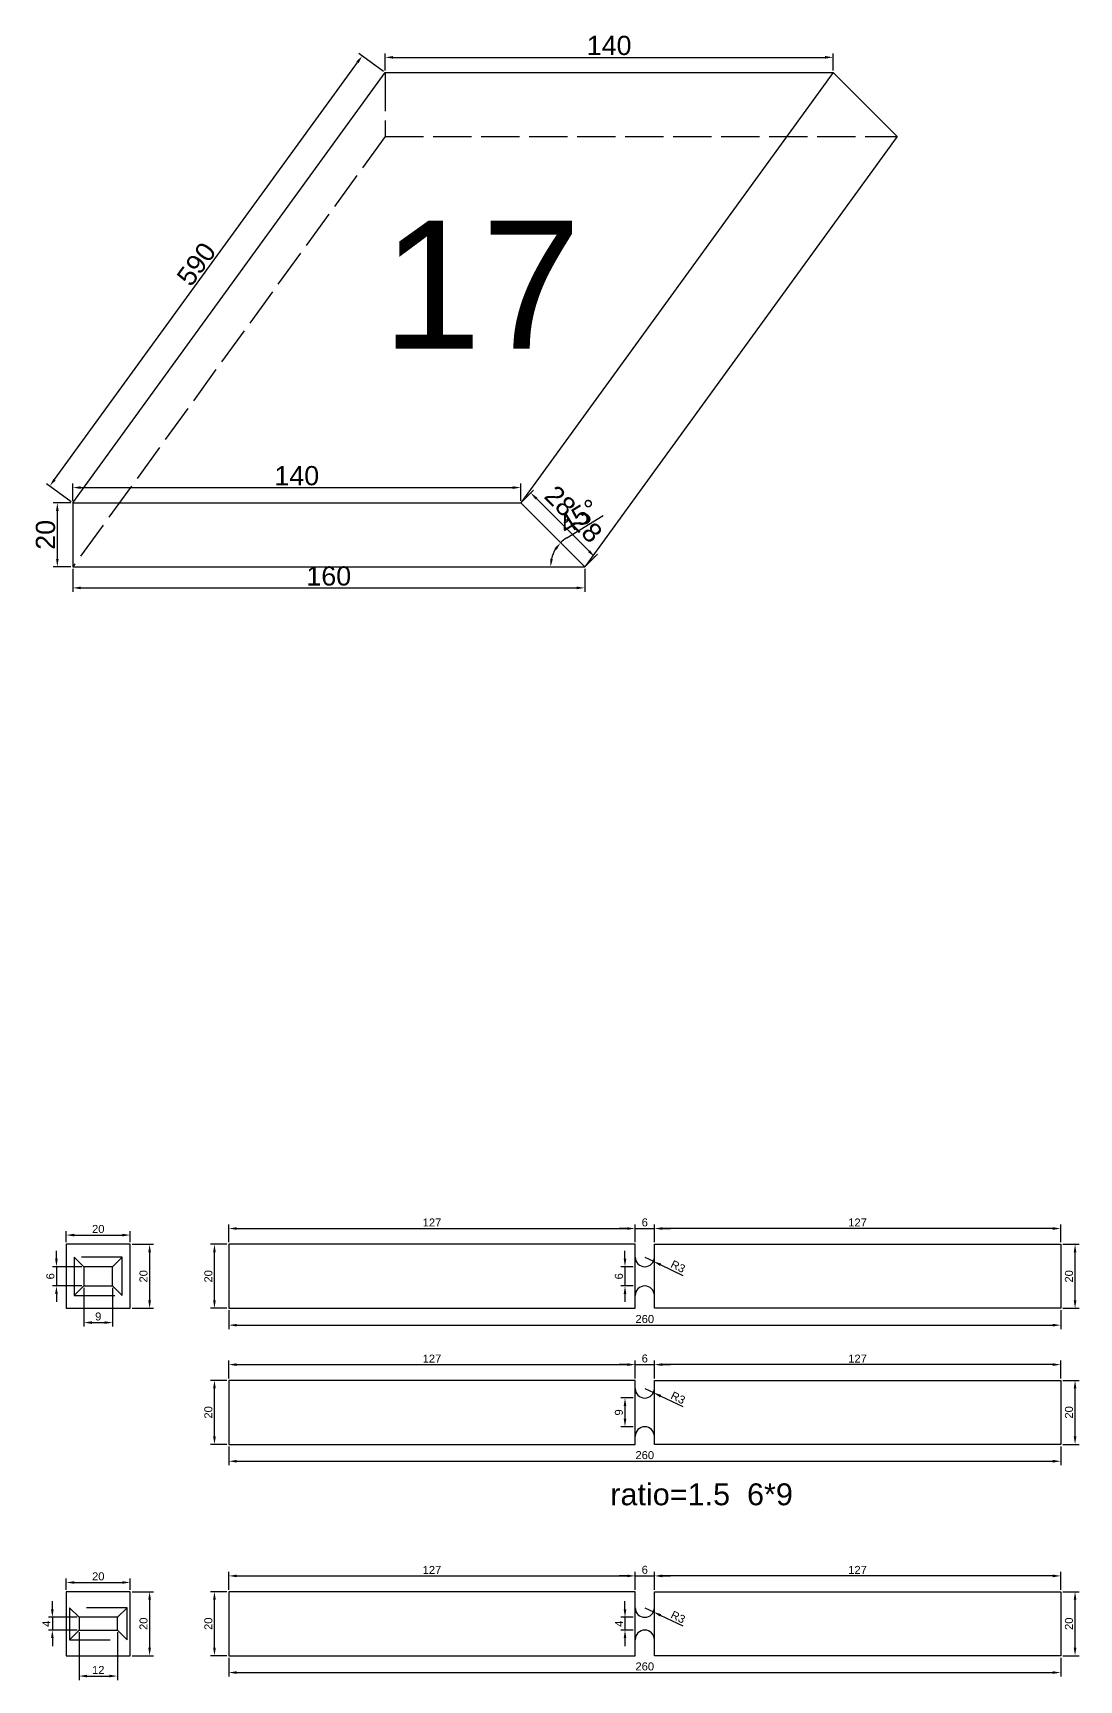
# Model space of a CAD drawing. Header units: millimetres. Extents: x 1455 to 24185, y -7041 to 4772.
# Drawn here: x 17400 to 17727, y 3061 to 3576 of the extents above; entities that cross this region are included whole.
import ezdxf

# ---------------------------------------------------------------- set-up
doc = ezdxf.new("R2010")
doc.units = ezdxf.units.MM
doc.linetypes.add('ACAD_ISO02W100', pattern=[15, 12, -3])
doc.linetypes.add('DASHED', pattern=[19.05, 12.7, -6.35])
doc.layers.add('尺寸标注', color=6, linetype='Continuous')
doc.layers.add('标号', color=4, linetype='Continuous')
doc.styles.get("Standard").update_dxf_attribs({"font": 'arial.ttf'})
doc.dimstyles.new('ISO-25', dxfattribs={"dimtxt": 2.5, "dimasz": 2.5, "dimexe": 1.25, "dimexo": 0.625, "dimtad": 1, "dimtxsty": 'Standard', "dimcen": 2.5, "dimadec": 0, "dimazin": 0, "dimtfac": 1, "dimtmove": 0, "dimatfit": 3, "dimfxl": 1, "dimarcsym": 0})
doc.dimstyles.new('ISO-25-old', dxfattribs={"dimtxt": 6, "dimasz": 2.5, "dimexe": 1.25, "dimexo": 0.625, "dimtad": 1, "dimtxsty": 'Standard', "dimcen": 2.5, "dimadec": 0, "dimazin": 0, "dimtfac": 1, "dimtmove": 0, "dimatfit": 3, "dimfxl": 1, "dimarcsym": 0})

# ---------------------------------------------------------------- blocks, each defined once
blk = doc.blocks.new('*D2784')
at = {"color": 0, "lineweight": -2, "transparency": 16777216}
for p, q in [((17460.28, 3197.31), (17455.17, 3197.31)), ((17456.42, 3179.81), (17456.42, 3194.81)), ((17460.28, 3177.31), (17455.17, 3177.31))]:
    blk.add_line(p, q, dxfattribs=at)
at = {"color": 0, "transparency": 16777216}
for points in [[(17456, 3194.81), (17456.84, 3194.81), (17456.42, 3197.31)], [(17456, 3179.81), (17456.84, 3179.81), (17456.42, 3177.31)]]:
    blk.add_solid(points, dxfattribs=at)
at = {"layer": 'Defpoints', "color": 0, "transparency": 16777216}
for p in [(17456.42, 3197.31), (17460.91, 3197.31), (17460.91, 3177.31)]:
    blk.add_point(p, dxfattribs=at)
at = {"color": 0, "transparency": 16777216, "insert": (17454.52, 3187.31), "char_height": 2.5, "attachment_point": 5, "rotation": 90}
blk.add_mtext('20', dxfattribs=at)
blk = doc.blocks.new('*D2785')
at = {"color": 0, "lineweight": -2, "transparency": 16777216}
for p, q in [((17584.73, 3192.81), (17584.73, 3195.31)), ((17587.28, 3190.31), (17583.48, 3190.31)), ((17584.73, 3190.31), (17584.73, 3184.31)), ((17587.28, 3184.31), (17583.48, 3184.31)), ((17584.73, 3181.81), (17584.73, 3179.31))]:
    blk.add_line(p, q, dxfattribs=at)
at = {"color": 0, "transparency": 16777216}
for points in [[(17584.32, 3192.81), (17585.15, 3192.81), (17584.73, 3190.31)], [(17584.32, 3181.81), (17585.15, 3181.81), (17584.73, 3184.31)]]:
    blk.add_solid(points, dxfattribs=at)
at = {"layer": 'Defpoints', "color": 0, "transparency": 16777216}
for p in [(17587.91, 3190.31), (17584.73, 3184.31), (17587.91, 3184.31)]:
    blk.add_point(p, dxfattribs=at)
at = {"color": 0, "transparency": 16777216, "insert": (17582.83, 3187.31), "char_height": 2.5, "attachment_point": 5, "rotation": 90}
blk.add_mtext('6', dxfattribs=at)
blk = doc.blocks.new('*D2786')
at = {"color": 0, "lineweight": -2, "transparency": 16777216}
for p, q in [((17590.91, 3193.31), (17593.61, 3192)), ((17602.86, 3187.51), (17595.86, 3190.91))]:
    blk.add_line(p, q, dxfattribs=at)
at = {"color": 0, "transparency": 16777216}
blk.add_solid([(17596.04, 3191.29), (17595.67, 3190.54), (17593.61, 3192)], dxfattribs=at)
at = {"layer": 'Defpoints', "color": 0, "transparency": 16777216}
for p in [(17590.91, 3193.31), (17593.61, 3192)]:
    blk.add_point(p, dxfattribs=at)
at = {"color": 0, "transparency": 16777216, "insert": (17601.31, 3190.38), "char_height": 2.5, "attachment_point": 5, "rotation": 334.116}
blk.add_mtext('R3', dxfattribs=at)
blk = doc.blocks.new('*D2787')
at = {"color": 0, "lineweight": -2, "transparency": 16777216}
for p, q in [((17721.53, 3197.31), (17726.64, 3197.31)), ((17725.39, 3179.81), (17725.39, 3194.81)), ((17721.53, 3177.31), (17726.64, 3177.31))]:
    blk.add_line(p, q, dxfattribs=at)
at = {"color": 0, "transparency": 16777216}
for points in [[(17724.98, 3194.81), (17725.81, 3194.81), (17725.39, 3197.31)], [(17724.98, 3179.81), (17725.81, 3179.81), (17725.39, 3177.31)]]:
    blk.add_solid(points, dxfattribs=at)
at = {"layer": 'Defpoints', "color": 0, "transparency": 16777216}
for p in [(17720.91, 3197.31), (17725.39, 3197.31), (17720.91, 3177.31)]:
    blk.add_point(p, dxfattribs=at)
at = {"color": 0, "transparency": 16777216, "insert": (17723.49, 3187.31), "char_height": 2.5, "attachment_point": 5, "rotation": 90}
blk.add_mtext('20', dxfattribs=at)
blk = doc.blocks.new('*D2788')
at = {"color": 0, "lineweight": -2, "transparency": 16777216}
for p, q in [((17585.41, 3202.25), (17582.91, 3202.25)), ((17587.91, 3197.94), (17587.91, 3203.5)), ((17587.91, 3202.25), (17593.91, 3202.25)), ((17593.91, 3197.94), (17593.91, 3203.5)), ((17596.41, 3202.25), (17598.91, 3202.25))]:
    blk.add_line(p, q, dxfattribs=at)
at = {"color": 0, "transparency": 16777216}
for points in [[(17585.41, 3202.66), (17585.41, 3201.83), (17587.91, 3202.25)], [(17596.41, 3202.66), (17596.41, 3201.83), (17593.91, 3202.25)]]:
    blk.add_solid(points, dxfattribs=at)
at = {"layer": 'Defpoints', "color": 0, "transparency": 16777216}
for p in [(17593.91, 3202.25), (17587.91, 3197.31), (17593.91, 3197.31)]:
    blk.add_point(p, dxfattribs=at)
at = {"color": 0, "transparency": 16777216, "insert": (17590.91, 3204.15), "char_height": 2.5, "attachment_point": 5}
blk.add_mtext('6', dxfattribs=at)
blk = doc.blocks.new('*D2789')
at = {"color": 0, "lineweight": -2, "transparency": 16777216}
for p, q in [((17460.28, 3154.79), (17455.17, 3154.79)), ((17456.42, 3137.29), (17456.42, 3152.29)), ((17460.28, 3134.79), (17455.17, 3134.79))]:
    blk.add_line(p, q, dxfattribs=at)
at = {"color": 0, "transparency": 16777216}
for points in [[(17456, 3152.29), (17456.84, 3152.29), (17456.42, 3154.79)], [(17456, 3137.29), (17456.84, 3137.29), (17456.42, 3134.79)]]:
    blk.add_solid(points, dxfattribs=at)
at = {"layer": 'Defpoints', "color": 0, "transparency": 16777216}
for p in [(17456.42, 3154.79), (17460.91, 3154.79), (17460.91, 3134.79)]:
    blk.add_point(p, dxfattribs=at)
at = {"color": 0, "transparency": 16777216, "insert": (17454.52, 3144.79), "char_height": 2.5, "attachment_point": 5, "rotation": 90}
blk.add_mtext('20', dxfattribs=at)
blk = doc.blocks.new('*D2790')
at = {"color": 0, "lineweight": -2, "transparency": 16777216}
for p, q in [((17587.28, 3149.29), (17583.48, 3149.29)), ((17584.73, 3146.79), (17584.73, 3142.79)), ((17587.28, 3140.29), (17583.48, 3140.29))]:
    blk.add_line(p, q, dxfattribs=at)
at = {"color": 0, "transparency": 16777216}
for points in [[(17584.32, 3146.79), (17585.15, 3146.79), (17584.73, 3149.29)], [(17584.32, 3142.79), (17585.15, 3142.79), (17584.73, 3140.29)]]:
    blk.add_solid(points, dxfattribs=at)
at = {"layer": 'Defpoints', "color": 0, "transparency": 16777216}
for p in [(17587.91, 3149.29), (17584.73, 3140.29), (17587.91, 3140.29)]:
    blk.add_point(p, dxfattribs=at)
at = {"color": 0, "transparency": 16777216, "insert": (17582.83, 3144.79), "char_height": 2.5, "attachment_point": 5, "rotation": 90}
blk.add_mtext('9', dxfattribs=at)
blk = doc.blocks.new('*D2791')
at = {"color": 0, "lineweight": -2, "transparency": 16777216}
for p, q in [((17590.91, 3152.29), (17593.61, 3150.98)), ((17602.86, 3146.49), (17595.86, 3149.88))]:
    blk.add_line(p, q, dxfattribs=at)
at = {"color": 0, "transparency": 16777216}
blk.add_solid([(17596.04, 3150.26), (17595.67, 3149.51), (17593.61, 3150.98)], dxfattribs=at)
at = {"layer": 'Defpoints', "color": 0, "transparency": 16777216}
for p in [(17590.91, 3152.29), (17593.61, 3150.98)]:
    blk.add_point(p, dxfattribs=at)
at = {"color": 0, "transparency": 16777216, "insert": (17601.31, 3149.35), "char_height": 2.5, "attachment_point": 5, "rotation": 334.116}
blk.add_mtext('R3', dxfattribs=at)
blk = doc.blocks.new('*D2792')
at = {"color": 0, "lineweight": -2, "transparency": 16777216}
for p, q in [((17721.53, 3154.79), (17726.64, 3154.79)), ((17725.39, 3137.29), (17725.39, 3152.29)), ((17721.53, 3134.79), (17726.64, 3134.79))]:
    blk.add_line(p, q, dxfattribs=at)
at = {"color": 0, "transparency": 16777216}
for points in [[(17724.98, 3152.29), (17725.81, 3152.29), (17725.39, 3154.79)], [(17724.98, 3137.29), (17725.81, 3137.29), (17725.39, 3134.79)]]:
    blk.add_solid(points, dxfattribs=at)
at = {"layer": 'Defpoints', "color": 0, "transparency": 16777216}
for p in [(17720.91, 3154.79), (17725.39, 3154.79), (17720.91, 3134.79)]:
    blk.add_point(p, dxfattribs=at)
at = {"color": 0, "transparency": 16777216, "insert": (17723.49, 3144.79), "char_height": 2.5, "attachment_point": 5, "rotation": 90}
blk.add_mtext('20', dxfattribs=at)
blk = doc.blocks.new('*D2793')
at = {"color": 0, "lineweight": -2, "transparency": 16777216}
for p, q in [((17587.91, 3155.41), (17587.91, 3160.97)), ((17593.91, 3155.41), (17593.91, 3160.97)), ((17585.41, 3159.72), (17582.91, 3159.72)), ((17587.91, 3159.72), (17593.91, 3159.72)), ((17596.41, 3159.72), (17598.91, 3159.72))]:
    blk.add_line(p, q, dxfattribs=at)
at = {"color": 0, "transparency": 16777216}
for points in [[(17585.41, 3160.14), (17585.41, 3159.3), (17587.91, 3159.72)], [(17596.41, 3160.14), (17596.41, 3159.3), (17593.91, 3159.72)]]:
    blk.add_solid(points, dxfattribs=at)
at = {"layer": 'Defpoints', "color": 0, "transparency": 16777216}
for p in [(17593.91, 3159.72), (17587.91, 3154.79), (17593.91, 3154.79)]:
    blk.add_point(p, dxfattribs=at)
at = {"color": 0, "transparency": 16777216, "insert": (17590.91, 3161.62), "char_height": 2.5, "attachment_point": 5}
blk.add_mtext('6', dxfattribs=at)
blk = doc.blocks.new('*D2804')
at = {"color": 0, "lineweight": -2, "transparency": 16777216}
for p, q in [((17460.28, 3088.75), (17455.17, 3088.75)), ((17456.42, 3071.25), (17456.42, 3086.25)), ((17460.28, 3068.75), (17455.17, 3068.75))]:
    blk.add_line(p, q, dxfattribs=at)
at = {"color": 0, "transparency": 16777216}
for points in [[(17456, 3086.25), (17456.84, 3086.25), (17456.42, 3088.75)], [(17456, 3071.25), (17456.84, 3071.25), (17456.42, 3068.75)]]:
    blk.add_solid(points, dxfattribs=at)
at = {"layer": 'Defpoints', "color": 0, "transparency": 16777216}
for p in [(17456.42, 3088.75), (17460.91, 3088.75), (17460.91, 3068.75)]:
    blk.add_point(p, dxfattribs=at)
at = {"color": 0, "transparency": 16777216, "insert": (17454.52, 3078.75), "char_height": 2.5, "attachment_point": 5, "rotation": 90}
blk.add_mtext('20', dxfattribs=at)
blk = doc.blocks.new('*D2805')
at = {"color": 0, "lineweight": -2, "transparency": 16777216}
for p, q in [((17584.73, 3083.25), (17584.73, 3085.75)), ((17587.28, 3080.75), (17583.48, 3080.75)), ((17584.73, 3080.75), (17584.73, 3076.75)), ((17587.28, 3076.75), (17583.48, 3076.75)), ((17584.73, 3074.25), (17584.73, 3071.75))]:
    blk.add_line(p, q, dxfattribs=at)
at = {"color": 0, "transparency": 16777216}
for points in [[(17584.32, 3083.25), (17585.15, 3083.25), (17584.73, 3080.75)], [(17584.32, 3074.25), (17585.15, 3074.25), (17584.73, 3076.75)]]:
    blk.add_solid(points, dxfattribs=at)
at = {"layer": 'Defpoints', "color": 0, "transparency": 16777216}
for p in [(17587.91, 3080.75), (17584.73, 3076.75), (17587.91, 3076.75)]:
    blk.add_point(p, dxfattribs=at)
at = {"color": 0, "transparency": 16777216, "insert": (17582.86, 3078.75), "char_height": 2.5, "attachment_point": 5, "rotation": 90}
blk.add_mtext('4', dxfattribs=at)
blk = doc.blocks.new('*D2806')
at = {"color": 0, "lineweight": -2, "transparency": 16777216}
for p, q in [((17590.91, 3083.75), (17593.61, 3082.45)), ((17602.86, 3077.96), (17595.86, 3081.35))]:
    blk.add_line(p, q, dxfattribs=at)
at = {"color": 0, "transparency": 16777216}
blk.add_solid([(17596.04, 3081.73), (17595.67, 3080.98), (17593.61, 3082.45)], dxfattribs=at)
at = {"layer": 'Defpoints', "color": 0, "transparency": 16777216}
for p in [(17590.91, 3083.75), (17593.61, 3082.45)]:
    blk.add_point(p, dxfattribs=at)
at = {"color": 0, "transparency": 16777216, "insert": (17601.31, 3080.82), "char_height": 2.5, "attachment_point": 5, "rotation": 334.116}
blk.add_mtext('R3', dxfattribs=at)
blk = doc.blocks.new('*D2807')
at = {"color": 0, "lineweight": -2, "transparency": 16777216}
for p, q in [((17721.53, 3088.75), (17726.64, 3088.75)), ((17725.39, 3071.25), (17725.39, 3086.25)), ((17721.53, 3068.75), (17726.64, 3068.75))]:
    blk.add_line(p, q, dxfattribs=at)
at = {"color": 0, "transparency": 16777216}
for points in [[(17724.98, 3086.25), (17725.81, 3086.25), (17725.39, 3088.75)], [(17724.98, 3071.25), (17725.81, 3071.25), (17725.39, 3068.75)]]:
    blk.add_solid(points, dxfattribs=at)
at = {"layer": 'Defpoints', "color": 0, "transparency": 16777216}
for p in [(17720.91, 3088.75), (17725.39, 3088.75), (17720.91, 3068.75)]:
    blk.add_point(p, dxfattribs=at)
at = {"color": 0, "transparency": 16777216, "insert": (17723.49, 3078.75), "char_height": 2.5, "attachment_point": 5, "rotation": 90}
blk.add_mtext('20', dxfattribs=at)
blk = doc.blocks.new('*D2808')
at = {"color": 0, "lineweight": -2, "transparency": 16777216}
for p, q in [((17585.41, 3093.69), (17582.91, 3093.69)), ((17587.91, 3089.38), (17587.91, 3094.94)), ((17587.91, 3093.69), (17593.91, 3093.69)), ((17593.91, 3089.38), (17593.91, 3094.94)), ((17596.41, 3093.69), (17598.91, 3093.69))]:
    blk.add_line(p, q, dxfattribs=at)
at = {"color": 0, "transparency": 16777216}
for points in [[(17585.41, 3094.11), (17585.41, 3093.27), (17587.91, 3093.69)], [(17596.41, 3094.11), (17596.41, 3093.27), (17593.91, 3093.69)]]:
    blk.add_solid(points, dxfattribs=at)
at = {"layer": 'Defpoints', "color": 0, "transparency": 16777216}
for p in [(17593.91, 3093.69), (17587.91, 3088.75), (17593.91, 3088.75)]:
    blk.add_point(p, dxfattribs=at)
at = {"color": 0, "transparency": 16777216, "insert": (17590.91, 3095.59), "char_height": 2.5, "attachment_point": 5}
blk.add_mtext('6', dxfattribs=at)
blk = doc.blocks.new('*D2861')
at = {"color": 0, "lineweight": -2, "transparency": 16777216}
for p, q in [((17407.03, 3192.81), (17407.03, 3195.31)), ((17414.97, 3190.31), (17405.78, 3190.31)), ((17407.03, 3190.31), (17407.03, 3184.31)), ((17414.97, 3184.31), (17405.78, 3184.31)), ((17407.03, 3181.81), (17407.03, 3179.31))]:
    blk.add_line(p, q, dxfattribs=at)
at = {"color": 0, "transparency": 16777216}
for points in [[(17406.62, 3192.81), (17407.45, 3192.81), (17407.03, 3190.31)], [(17406.62, 3181.81), (17407.45, 3181.81), (17407.03, 3184.31)]]:
    blk.add_solid(points, dxfattribs=at)
at = {"layer": 'Defpoints', "color": 0, "transparency": 16777216}
for p in [(17415.6, 3190.31), (17407.03, 3184.31), (17415.6, 3184.31)]:
    blk.add_point(p, dxfattribs=at)
at = {"color": 0, "transparency": 16777216, "insert": (17405.13, 3187.31), "char_height": 2.5, "attachment_point": 5, "rotation": 90}
blk.add_mtext('6', dxfattribs=at)
blk = doc.blocks.new('*D2862')
at = {"color": 0, "lineweight": -2, "transparency": 16777216}
for p, q in [((17415.6, 3183.69), (17415.6, 3171.6)), ((17424.6, 3183.69), (17424.6, 3171.6)), ((17418.1, 3172.85), (17422.1, 3172.85))]:
    blk.add_line(p, q, dxfattribs=at)
at = {"color": 0, "transparency": 16777216}
for points in [[(17418.1, 3173.27), (17418.1, 3172.44), (17415.6, 3172.85)], [(17422.1, 3173.27), (17422.1, 3172.44), (17424.6, 3172.85)]]:
    blk.add_solid(points, dxfattribs=at)
at = {"layer": 'Defpoints', "color": 0, "transparency": 16777216}
for p in [(17415.6, 3184.31), (17424.6, 3184.31), (17424.6, 3172.85)]:
    blk.add_point(p, dxfattribs=at)
at = {"color": 0, "transparency": 16777216, "insert": (17420.1, 3174.75), "char_height": 2.5, "attachment_point": 5}
blk.add_mtext('9', dxfattribs=at)
blk = doc.blocks.new('*D2863')
at = {"color": 0, "lineweight": -2, "transparency": 16777216}
for p, q in [((17405.76, 3083.25), (17405.76, 3085.75)), ((17413.47, 3080.75), (17404.51, 3080.75)), ((17405.76, 3080.75), (17405.76, 3076.75)), ((17413.47, 3076.75), (17404.51, 3076.75)), ((17405.76, 3074.25), (17405.76, 3071.75))]:
    blk.add_line(p, q, dxfattribs=at)
at = {"color": 0, "transparency": 16777216}
for points in [[(17405.34, 3083.25), (17406.17, 3083.25), (17405.76, 3080.75)], [(17405.34, 3074.25), (17406.17, 3074.25), (17405.76, 3076.75)]]:
    blk.add_solid(points, dxfattribs=at)
at = {"layer": 'Defpoints', "color": 0, "transparency": 16777216}
for p in [(17414.1, 3080.75), (17405.76, 3076.75), (17414.1, 3076.75)]:
    blk.add_point(p, dxfattribs=at)
at = {"color": 0, "transparency": 16777216, "insert": (17403.88, 3078.75), "char_height": 2.5, "attachment_point": 5, "rotation": 90}
blk.add_mtext('4', dxfattribs=at)
blk = doc.blocks.new('*D2864')
at = {"color": 0, "lineweight": -2, "transparency": 16777216}
for p, q in [((17414.1, 3076.13), (17414.1, 3061.15)), ((17426.1, 3076.13), (17426.1, 3061.15)), ((17416.6, 3062.4), (17423.6, 3062.4))]:
    blk.add_line(p, q, dxfattribs=at)
at = {"color": 0, "transparency": 16777216}
for points in [[(17416.6, 3062.81), (17416.6, 3061.98), (17414.1, 3062.4)], [(17423.6, 3062.81), (17423.6, 3061.98), (17426.1, 3062.4)]]:
    blk.add_solid(points, dxfattribs=at)
at = {"layer": 'Defpoints', "color": 0, "transparency": 16777216}
for p in [(17414.1, 3076.75), (17426.1, 3076.75), (17426.1, 3062.4)]:
    blk.add_point(p, dxfattribs=at)
at = {"color": 0, "transparency": 16777216, "insert": (17420.1, 3064.28), "char_height": 2.5, "attachment_point": 5}
blk.add_mtext('12', dxfattribs=at)
blk = doc.blocks.new('*D2819')
at = {"color": 0, "lineweight": -2, "transparency": 16777216}
for p, q in [((17460.91, 3197.94), (17460.91, 3203.5)), ((17463.41, 3202.25), (17585.41, 3202.25)), ((17587.91, 3197.94), (17587.91, 3203.5))]:
    blk.add_line(p, q, dxfattribs=at)
at = {"color": 0, "transparency": 16777216}
for points in [[(17463.41, 3202.66), (17463.41, 3201.83), (17460.91, 3202.25)], [(17585.41, 3202.66), (17585.41, 3201.83), (17587.91, 3202.25)]]:
    blk.add_solid(points, dxfattribs=at)
at = {"layer": 'Defpoints', "color": 0, "transparency": 16777216}
for p in [(17587.91, 3202.25), (17460.91, 3197.31), (17587.91, 3197.31)]:
    blk.add_point(p, dxfattribs=at)
at = {"color": 0, "transparency": 16777216, "insert": (17524.41, 3204.13), "char_height": 2.5, "attachment_point": 5}
blk.add_mtext('127', dxfattribs=at)
blk = doc.blocks.new('*D2820')
at = {"color": 0, "lineweight": -2, "transparency": 16777216}
for p, q in [((17593.91, 3197.94), (17593.91, 3203.5)), ((17718.41, 3202.25), (17596.41, 3202.25)), ((17720.91, 3197.94), (17720.91, 3203.5))]:
    blk.add_line(p, q, dxfattribs=at)
at = {"color": 0, "transparency": 16777216}
for points in [[(17596.41, 3202.66), (17596.41, 3201.83), (17593.91, 3202.25)], [(17718.41, 3202.66), (17718.41, 3201.83), (17720.91, 3202.25)]]:
    blk.add_solid(points, dxfattribs=at)
at = {"layer": 'Defpoints', "color": 0, "transparency": 16777216}
for p in [(17593.91, 3202.25), (17593.91, 3197.31), (17720.91, 3197.31)]:
    blk.add_point(p, dxfattribs=at)
at = {"color": 0, "transparency": 16777216, "insert": (17657.41, 3204.13), "char_height": 2.5, "attachment_point": 5}
blk.add_mtext('127', dxfattribs=at)
blk = doc.blocks.new('*D2821')
at = {"color": 0, "lineweight": -2, "transparency": 16777216}
for p, q in [((17460.91, 3176.69), (17460.91, 3170.8)), ((17720.91, 3176.69), (17720.91, 3170.8)), ((17463.41, 3172.05), (17718.41, 3172.05))]:
    blk.add_line(p, q, dxfattribs=at)
at = {"color": 0, "transparency": 16777216}
for points in [[(17463.41, 3172.46), (17463.41, 3171.63), (17460.91, 3172.05)], [(17718.41, 3172.46), (17718.41, 3171.63), (17720.91, 3172.05)]]:
    blk.add_solid(points, dxfattribs=at)
at = {"layer": 'Defpoints', "color": 0, "transparency": 16777216}
for p in [(17460.91, 3177.31), (17720.91, 3177.31), (17720.91, 3172.05)]:
    blk.add_point(p, dxfattribs=at)
at = {"color": 0, "transparency": 16777216, "insert": (17590.91, 3173.95), "char_height": 2.5, "attachment_point": 5}
blk.add_mtext('260', dxfattribs=at)
blk = doc.blocks.new('*D2822')
at = {"color": 0, "lineweight": -2, "transparency": 16777216}
for p, q in [((17460.91, 3155.41), (17460.91, 3160.97)), ((17587.91, 3155.41), (17587.91, 3160.97)), ((17463.41, 3159.72), (17585.41, 3159.72))]:
    blk.add_line(p, q, dxfattribs=at)
at = {"color": 0, "transparency": 16777216}
for points in [[(17463.41, 3160.14), (17463.41, 3159.3), (17460.91, 3159.72)], [(17585.41, 3160.14), (17585.41, 3159.3), (17587.91, 3159.72)]]:
    blk.add_solid(points, dxfattribs=at)
at = {"layer": 'Defpoints', "color": 0, "transparency": 16777216}
for p in [(17587.91, 3159.72), (17460.91, 3154.79), (17587.91, 3154.79)]:
    blk.add_point(p, dxfattribs=at)
at = {"color": 0, "transparency": 16777216, "insert": (17524.41, 3161.6), "char_height": 2.5, "attachment_point": 5}
blk.add_mtext('127', dxfattribs=at)
blk = doc.blocks.new('*D2823')
at = {"color": 0, "lineweight": -2, "transparency": 16777216}
for p, q in [((17593.91, 3155.41), (17593.91, 3160.97)), ((17720.91, 3155.41), (17720.91, 3160.97)), ((17718.41, 3159.72), (17596.41, 3159.72))]:
    blk.add_line(p, q, dxfattribs=at)
at = {"color": 0, "transparency": 16777216}
for points in [[(17596.41, 3160.14), (17596.41, 3159.3), (17593.91, 3159.72)], [(17718.41, 3160.14), (17718.41, 3159.3), (17720.91, 3159.72)]]:
    blk.add_solid(points, dxfattribs=at)
at = {"layer": 'Defpoints', "color": 0, "transparency": 16777216}
for p in [(17593.91, 3159.72), (17593.91, 3154.79), (17720.91, 3154.79)]:
    blk.add_point(p, dxfattribs=at)
at = {"color": 0, "transparency": 16777216, "insert": (17657.41, 3161.6), "char_height": 2.5, "attachment_point": 5}
blk.add_mtext('127', dxfattribs=at)
blk = doc.blocks.new('*D2824')
at = {"color": 0, "lineweight": -2, "transparency": 16777216}
for p, q in [((17460.91, 3134.16), (17460.91, 3128.27)), ((17463.41, 3129.52), (17718.41, 3129.52)), ((17720.91, 3134.16), (17720.91, 3128.27))]:
    blk.add_line(p, q, dxfattribs=at)
at = {"color": 0, "transparency": 16777216}
for points in [[(17463.41, 3129.94), (17463.41, 3129.1), (17460.91, 3129.52)], [(17718.41, 3129.94), (17718.41, 3129.1), (17720.91, 3129.52)]]:
    blk.add_solid(points, dxfattribs=at)
at = {"layer": 'Defpoints', "color": 0, "transparency": 16777216}
for p in [(17460.91, 3134.79), (17720.91, 3134.79), (17720.91, 3129.52)]:
    blk.add_point(p, dxfattribs=at)
at = {"color": 0, "transparency": 16777216, "insert": (17590.91, 3131.42), "char_height": 2.5, "attachment_point": 5}
blk.add_mtext('260', dxfattribs=at)
blk = doc.blocks.new('*D2825')
at = {"color": 0, "lineweight": -2, "transparency": 16777216}
for p, q in [((17460.91, 3089.38), (17460.91, 3094.94)), ((17463.41, 3093.69), (17585.41, 3093.69)), ((17587.91, 3089.38), (17587.91, 3094.94))]:
    blk.add_line(p, q, dxfattribs=at)
at = {"color": 0, "transparency": 16777216}
for points in [[(17463.41, 3094.11), (17463.41, 3093.27), (17460.91, 3093.69)], [(17585.41, 3094.11), (17585.41, 3093.27), (17587.91, 3093.69)]]:
    blk.add_solid(points, dxfattribs=at)
at = {"layer": 'Defpoints', "color": 0, "transparency": 16777216}
for p in [(17587.91, 3093.69), (17460.91, 3088.75), (17587.91, 3088.75)]:
    blk.add_point(p, dxfattribs=at)
at = {"color": 0, "transparency": 16777216, "insert": (17524.41, 3095.57), "char_height": 2.5, "attachment_point": 5}
blk.add_mtext('127', dxfattribs=at)
blk = doc.blocks.new('*D2826')
at = {"color": 0, "lineweight": -2, "transparency": 16777216}
for p, q in [((17593.91, 3089.38), (17593.91, 3094.94)), ((17718.41, 3093.69), (17596.41, 3093.69)), ((17720.91, 3089.38), (17720.91, 3094.94))]:
    blk.add_line(p, q, dxfattribs=at)
at = {"color": 0, "transparency": 16777216}
for points in [[(17596.41, 3094.11), (17596.41, 3093.27), (17593.91, 3093.69)], [(17718.41, 3094.11), (17718.41, 3093.27), (17720.91, 3093.69)]]:
    blk.add_solid(points, dxfattribs=at)
at = {"layer": 'Defpoints', "color": 0, "transparency": 16777216}
for p in [(17593.91, 3093.69), (17593.91, 3088.75), (17720.91, 3088.75)]:
    blk.add_point(p, dxfattribs=at)
at = {"color": 0, "transparency": 16777216, "insert": (17657.41, 3095.57), "char_height": 2.5, "attachment_point": 5}
blk.add_mtext('127', dxfattribs=at)
blk = doc.blocks.new('*D2827')
at = {"color": 0, "lineweight": -2, "transparency": 16777216}
for p, q in [((17460.91, 3068.13), (17460.91, 3062.24)), ((17720.91, 3068.13), (17720.91, 3062.24)), ((17463.41, 3063.49), (17718.41, 3063.49))]:
    blk.add_line(p, q, dxfattribs=at)
at = {"color": 0, "transparency": 16777216}
for points in [[(17463.41, 3063.91), (17463.41, 3063.07), (17460.91, 3063.49)], [(17718.41, 3063.91), (17718.41, 3063.07), (17720.91, 3063.49)]]:
    blk.add_solid(points, dxfattribs=at)
at = {"layer": 'Defpoints', "color": 0, "transparency": 16777216}
for p in [(17460.91, 3068.75), (17720.91, 3068.75), (17720.91, 3063.49)]:
    blk.add_point(p, dxfattribs=at)
at = {"color": 0, "transparency": 16777216, "insert": (17590.91, 3065.39), "char_height": 2.5, "attachment_point": 5}
blk.add_mtext('260', dxfattribs=at)
blk = doc.blocks.new('*D2833')
at = {"color": 0, "lineweight": -2, "transparency": 16777216}
for p, q in [((17410.1, 3197.94), (17410.1, 3201.45)), ((17412.6, 3200.2), (17427.6, 3200.2)), ((17430.1, 3197.94), (17430.1, 3201.45))]:
    blk.add_line(p, q, dxfattribs=at)
at = {"color": 0, "transparency": 16777216}
for points in [[(17412.6, 3200.61), (17412.6, 3199.78), (17410.1, 3200.2)], [(17427.6, 3200.61), (17427.6, 3199.78), (17430.1, 3200.2)]]:
    blk.add_solid(points, dxfattribs=at)
at = {"layer": 'Defpoints', "color": 0, "transparency": 16777216}
for p in [(17410.1, 3197.31), (17430.1, 3200.2), (17430.1, 3197.31)]:
    blk.add_point(p, dxfattribs=at)
at = {"color": 0, "transparency": 16777216, "insert": (17420.1, 3202.1), "char_height": 2.5, "attachment_point": 5}
blk.add_mtext('20', dxfattribs=at)
blk = doc.blocks.new('*D2834')
at = {"color": 0, "lineweight": -2, "transparency": 16777216}
for p, q in [((17430.72, 3197.31), (17437.41, 3197.31)), ((17436.16, 3194.81), (17436.16, 3179.81)), ((17430.72, 3177.31), (17437.41, 3177.31))]:
    blk.add_line(p, q, dxfattribs=at)
at = {"color": 0, "transparency": 16777216}
for points in [[(17435.74, 3194.81), (17436.57, 3194.81), (17436.16, 3197.31)], [(17435.74, 3179.81), (17436.57, 3179.81), (17436.16, 3177.31)]]:
    blk.add_solid(points, dxfattribs=at)
at = {"layer": 'Defpoints', "color": 0, "transparency": 16777216}
for p in [(17430.1, 3197.31), (17430.1, 3177.31), (17436.16, 3177.31)]:
    blk.add_point(p, dxfattribs=at)
at = {"color": 0, "transparency": 16777216, "insert": (17434.25, 3187.31), "char_height": 2.5, "attachment_point": 5, "rotation": 90}
blk.add_mtext('20', dxfattribs=at)
blk = doc.blocks.new('*D2835')
at = {"color": 0, "lineweight": -2, "transparency": 16777216}
for p, q in [((17410.1, 3089.38), (17410.1, 3092.89)), ((17412.6, 3091.64), (17427.6, 3091.64)), ((17430.1, 3089.38), (17430.1, 3092.89))]:
    blk.add_line(p, q, dxfattribs=at)
at = {"color": 0, "transparency": 16777216}
for points in [[(17412.6, 3092.05), (17412.6, 3091.22), (17410.1, 3091.64)], [(17427.6, 3092.05), (17427.6, 3091.22), (17430.1, 3091.64)]]:
    blk.add_solid(points, dxfattribs=at)
at = {"layer": 'Defpoints', "color": 0, "transparency": 16777216}
for p in [(17410.1, 3088.75), (17430.1, 3091.64), (17430.1, 3088.75)]:
    blk.add_point(p, dxfattribs=at)
at = {"color": 0, "transparency": 16777216, "insert": (17420.1, 3093.54), "char_height": 2.5, "attachment_point": 5}
blk.add_mtext('20', dxfattribs=at)
blk = doc.blocks.new('*D2836')
at = {"color": 0, "lineweight": -2, "transparency": 16777216}
for p, q in [((17430.72, 3088.75), (17437.41, 3088.75)), ((17436.16, 3086.25), (17436.16, 3071.25)), ((17430.72, 3068.75), (17437.41, 3068.75))]:
    blk.add_line(p, q, dxfattribs=at)
at = {"color": 0, "transparency": 16777216}
for points in [[(17435.74, 3086.25), (17436.57, 3086.25), (17436.16, 3088.75)], [(17435.74, 3071.25), (17436.57, 3071.25), (17436.16, 3068.75)]]:
    blk.add_solid(points, dxfattribs=at)
at = {"layer": 'Defpoints', "color": 0, "transparency": 16777216}
for p in [(17430.1, 3088.75), (17430.1, 3068.75), (17436.16, 3068.75)]:
    blk.add_point(p, dxfattribs=at)
at = {"color": 0, "transparency": 16777216, "insert": (17434.25, 3078.75), "char_height": 2.5, "attachment_point": 5, "rotation": 90}
blk.add_mtext('20', dxfattribs=at)
blk = doc.blocks.new('*D2885')
at = {"layer": 'Defpoints', "color": 0, "transparency": 16777216}
for p in [(17412.15, 3409.02), (17572.15, 3409.02), (17572.15, 3402.44)]:
    blk.add_point(p, dxfattribs=at)
at = {"layer": '尺寸标注', "color": 0, "lineweight": -2, "transparency": 16777216}
for p, q in [((17412.15, 3408.39), (17412.15, 3401.19)), ((17572.15, 3408.39), (17572.15, 3401.19)), ((17414.65, 3402.44), (17569.65, 3402.44))]:
    blk.add_line(p, q, dxfattribs=at)
at = {"layer": '尺寸标注', "color": 0, "transparency": 16777216}
for points in [[(17414.65, 3402.85), (17414.65, 3402.02), (17412.15, 3402.44)], [(17569.65, 3402.85), (17569.65, 3402.02), (17572.15, 3402.44)]]:
    blk.add_solid(points, dxfattribs=at)
at = {"layer": '尺寸标注', "color": 0, "transparency": 16777216, "insert": (17492.15, 3406.13), "char_height": 6, "attachment_point": 5}
blk.add_mtext('160', dxfattribs=at)
blk = doc.blocks.new('*D2886')
at = {"layer": 'Defpoints', "color": 0, "transparency": 16777216}
for p in [(17412.15, 3429.02), (17407.31, 3409.02), (17412.15, 3409.02)]:
    blk.add_point(p, dxfattribs=at)
at = {"layer": '尺寸标注', "color": 0, "lineweight": -2, "transparency": 16777216}
for p, q in [((17411.52, 3429.02), (17406.06, 3429.02)), ((17407.31, 3426.52), (17407.31, 3411.52)), ((17411.52, 3409.02), (17406.06, 3409.02))]:
    blk.add_line(p, q, dxfattribs=at)
at = {"layer": '尺寸标注', "color": 0, "transparency": 16777216}
for points in [[(17406.9, 3426.52), (17407.73, 3426.52), (17407.31, 3429.02)], [(17406.9, 3411.52), (17407.73, 3411.52), (17407.31, 3409.02)]]:
    blk.add_solid(points, dxfattribs=at)
at = {"layer": '尺寸标注', "color": 0, "transparency": 16777216, "insert": (17403.63, 3419.02), "char_height": 6, "attachment_point": 5, "rotation": 90}
blk.add_mtext('20', dxfattribs=at)
blk = doc.blocks.new('*D2887')
at = {"layer": 'Defpoints', "color": 0, "transparency": 16777216}
for p in [(17502.58, 3568.68), (17509.77, 3563.46), (17412.15, 3429.02)]:
    blk.add_point(p, dxfattribs=at)
at = {"layer": '尺寸标注', "color": 0, "lineweight": -2, "transparency": 16777216}
for p, q in [((17509.26, 3563.83), (17501.57, 3569.42)), ((17406.43, 3436.26), (17501.11, 3566.66)), ((17411.64, 3429.38), (17403.95, 3434.97))]:
    blk.add_line(p, q, dxfattribs=at)
at = {"layer": '尺寸标注', "color": 0, "transparency": 16777216}
for points in [[(17500.77, 3566.91), (17501.45, 3566.42), (17502.58, 3568.68)], [(17406.09, 3436.5), (17406.76, 3436.01), (17404.96, 3434.24)]]:
    blk.add_solid(points, dxfattribs=at)
at = {"layer": '尺寸标注', "color": 0, "transparency": 16777216, "insert": (17450.78, 3503.63), "char_height": 6, "attachment_point": 5, "rotation": 54.0168}
blk.add_mtext('590', dxfattribs=at)
blk = doc.blocks.new('*D2839')
at = {"layer": 'Defpoints', "color": 0, "transparency": 16777216}
for p in [(17649.77, 3568.23), (17509.77, 3563.46), (17649.77, 3563.46)]:
    blk.add_point(p, dxfattribs=at)
at = {"layer": '尺寸标注', "color": 0, "lineweight": -2, "transparency": 16777216}
for p, q in [((17509.77, 3564.09), (17509.77, 3569.48)), ((17512.27, 3568.23), (17647.27, 3568.23)), ((17649.77, 3564.09), (17649.77, 3569.48))]:
    blk.add_line(p, q, dxfattribs=at)
at = {"layer": '尺寸标注', "color": 0, "transparency": 16777216}
for points in [[(17512.27, 3568.65), (17512.27, 3567.82), (17509.77, 3568.23)], [(17647.27, 3568.65), (17647.27, 3567.82), (17649.77, 3568.23)]]:
    blk.add_solid(points, dxfattribs=at)
at = {"layer": '尺寸标注', "color": 0, "transparency": 16777216, "insert": (17579.77, 3571.92), "char_height": 6, "attachment_point": 5}
blk.add_mtext('140', dxfattribs=at)
blk = doc.blocks.new('*D2888')
at = {"layer": 'Defpoints', "color": 0, "transparency": 16777216}
for p in [(17552.15, 3429.02), (17412.15, 3409.02), (17561.83, 3411.78), (17572.15, 3409.02), (17572.15, 3409.02)]:
    blk.add_point(p, dxfattribs=at)
at = {"layer": '尺寸标注', "color": 0, "lineweight": -2, "transparency": 16777216}
blk.add_line((17566.56, 3418.11), (17577.86, 3425.05), dxfattribs=at)
for start, end in [(121.5543, 135), (148.4457, 166.5543)]:
    blk.add_arc((17572.15, 3409.02), 10.68, start, end, dxfattribs=at)
at = {"layer": '尺寸标注', "color": 0, "transparency": 16777216}
for points in [[(17562.72, 3414.86), (17563.38, 3414.35), (17564.6, 3416.57)], [(17562.18, 3411.45), (17561.35, 3411.55), (17561.47, 3409.02)]]:
    blk.add_solid(points, dxfattribs=at)
at = {"layer": '尺寸标注', "color": 0, "transparency": 16777216, "insert": (17570.29, 3424.72), "char_height": 6, "attachment_point": 5, "rotation": 31.5543}
blk.add_mtext('45°', dxfattribs=at)
blk = doc.blocks.new('*D2840')
at = {"layer": 'Defpoints', "color": 0, "transparency": 16777216}
for p in [(17552.15, 3433.78), (17412.15, 3429.02), (17552.15, 3429.02)]:
    blk.add_point(p, dxfattribs=at)
at = {"layer": '尺寸标注', "color": 0, "lineweight": -2, "transparency": 16777216}
for p, q in [((17412.15, 3429.64), (17412.15, 3435.03)), ((17414.65, 3433.78), (17549.65, 3433.78)), ((17552.15, 3429.64), (17552.15, 3435.03))]:
    blk.add_line(p, q, dxfattribs=at)
at = {"layer": '尺寸标注', "color": 0, "transparency": 16777216}
for points in [[(17414.65, 3434.2), (17414.65, 3433.37), (17412.15, 3433.78)], [(17549.65, 3434.2), (17549.65, 3433.37), (17552.15, 3433.78)]]:
    blk.add_solid(points, dxfattribs=at)
at = {"layer": '尺寸标注', "color": 0, "transparency": 16777216, "insert": (17482.15, 3437.47), "char_height": 6, "attachment_point": 5}
blk.add_mtext('140', dxfattribs=at)
blk = doc.blocks.new('*D2889')
at = {"layer": 'Defpoints', "color": 0, "transparency": 16777216}
for p in [(17552.15, 3429.02), (17572.15, 3409.02), (17575.26, 3412.13)]:
    blk.add_point(p, dxfattribs=at)
at = {"layer": '尺寸标注', "color": 0, "lineweight": -2, "transparency": 16777216}
for p, q in [((17552.59, 3429.46), (17556.15, 3433.02)), ((17557.03, 3430.36), (17573.5, 3413.9)), ((17572.59, 3409.46), (17576.15, 3413.02))]:
    blk.add_line(p, q, dxfattribs=at)
at = {"layer": '尺寸标注', "color": 0, "transparency": 16777216}
for points in [[(17557.33, 3430.66), (17556.74, 3430.07), (17555.26, 3432.13)], [(17573.79, 3414.19), (17573.2, 3413.61), (17575.26, 3412.13)]]:
    blk.add_solid(points, dxfattribs=at)
at = {"layer": '尺寸标注', "color": 0, "transparency": 16777216, "insert": (17568.26, 3425.12), "char_height": 6, "attachment_point": 5, "rotation": 315}
blk.add_mtext('28,28', dxfattribs=at)

msp = doc.modelspace()

# ---------------------------------------------------------------- linework, layer by layer
for p, q in [((17412.148, 3429.015), (17509.769, 3563.463)), ((17509.769, 3563.463), (17649.769, 3563.463)), ((17649.769, 3563.463), (17552.148, 3429.015)), ((17649.769, 3563.463), (17669.769, 3543.463)), ((17669.769, 3543.463), (17572.148, 3409.015)), ((17412.148, 3429.015), (17412.148, 3409.015)), ((17412.148, 3429.015), (17552.148, 3429.015)), ((17552.148, 3429.015), (17572.148, 3409.015)), ((17412.148, 3409.015), (17572.148, 3409.015)), ((17430.098, 3197.312), (17410.098, 3197.312)), ((17410.098, 3197.312), (17410.098, 3177.312)), ((17430.098, 3177.312), (17430.098, 3197.312)), ((17460.907, 3197.312), (17460.907, 3177.312)), ((17587.907, 3197.312), (17460.907, 3197.312)), ((17587.907, 3177.312), (17587.907, 3197.312)), ((17593.907, 3177.312), (17593.907, 3197.312)), ((17593.907, 3197.312), (17720.907, 3197.312)), ((17720.907, 3197.312), (17720.907, 3177.312)), ((17410.098, 3177.312), (17430.098, 3177.312)), ((17460.907, 3177.312), (17587.907, 3177.312)), ((17720.907, 3177.312), (17593.907, 3177.312)), ((17460.907, 3154.786), (17460.907, 3134.786)), ((17587.907, 3154.786), (17460.907, 3154.786)), ((17587.907, 3134.786), (17587.907, 3154.786)), ((17593.907, 3134.786), (17593.907, 3154.786)), ((17593.907, 3154.786), (17720.907, 3154.786)), ((17720.907, 3154.786), (17720.907, 3134.786)), ((17460.907, 3134.786), (17587.907, 3134.786)), ((17720.907, 3134.786), (17593.907, 3134.786)), ((17430.098, 3088.755), (17410.098, 3088.755)), ((17410.098, 3088.755), (17410.098, 3068.755)), ((17430.098, 3068.755), (17430.098, 3088.755)), ((17460.907, 3088.755), (17460.907, 3068.755)), ((17587.907, 3088.755), (17460.907, 3088.755)), ((17587.907, 3068.755), (17587.907, 3088.755)), ((17593.907, 3068.755), (17593.907, 3088.755)), ((17593.907, 3088.755), (17720.907, 3088.755)), ((17720.907, 3088.755), (17720.907, 3068.755)), ((17411.098, 3083.755), (17414.098, 3080.755)), ((17426.098, 3080.755), (17429.098, 3083.755)), ((17414.098, 3076.755), (17411.098, 3073.755)), ((17426.098, 3076.755), (17429.098, 3073.755)), ((17410.098, 3068.755), (17430.098, 3068.755)), ((17460.907, 3068.755), (17587.907, 3068.755)), ((17720.907, 3068.755), (17593.907, 3068.755))]:
    msp.add_line(p, q)
at = {"linetype": 'ACAD_ISO02W100'}
for p, q in [((17509.769, 3563.463), (17509.769, 3543.463)), ((17509.769, 3543.463), (17412.148, 3409.015)), ((17509.769, 3543.463), (17669.769, 3543.463))]:
    msp.add_line(p, q, dxfattribs=at)
at = {"linetype": 'DASHED'}
for p, q in [((17427.598, 3193.312), (17412.598, 3193.312)), ((17412.598, 3193.312), (17412.598, 3181.312)), ((17412.598, 3193.312), (17415.598, 3190.312)), ((17427.598, 3193.312), (17424.598, 3190.312)), ((17427.598, 3181.312), (17427.598, 3193.312)), ((17424.598, 3190.312), (17415.598, 3190.312)), ((17415.598, 3190.312), (17415.598, 3184.312)), ((17424.598, 3184.312), (17424.598, 3190.312)), ((17415.598, 3184.312), (17412.598, 3181.312)), ((17412.598, 3181.312), (17427.598, 3181.312)), ((17415.598, 3184.312), (17424.598, 3184.312)), ((17424.598, 3184.312), (17427.598, 3181.312)), ((17429.098, 3083.755), (17411.098, 3083.755)), ((17411.098, 3083.755), (17411.098, 3073.755)), ((17429.098, 3073.755), (17429.098, 3083.755)), ((17426.098, 3080.755), (17414.098, 3080.755)), ((17414.098, 3080.755), (17414.098, 3076.755)), ((17426.098, 3076.755), (17426.098, 3080.755)), ((17411.098, 3073.755), (17429.098, 3073.755)), ((17414.098, 3076.755), (17426.098, 3076.755))]:
    msp.add_line(p, q, dxfattribs=at)
for centre, start, end in [((17590.907, 3193.312), 180, 0), ((17590.907, 3181.312), 0, 180), ((17590.907, 3152.286), 180, 0), ((17590.907, 3137.286), 0, 180), ((17590.907, 3083.755), 180, 0), ((17590.907, 3073.755), 0, 180)]:
    msp.add_arc(centre, 3, start, end)

# ---------------------------------------------------------------- texts
msp.add_text('ratio=1.5  6*9', height=6.83588).set_placement((17580.147, 3115.772))
at = {"layer": '标号', "insert": (17508.813, 3477.183), "char_height": 40, "attachment_point": 7}
msp.add_mtext_dynamic_manual_height_columns('17 ', width=70.10425, gutter_width=12.5, heights=[0], dxfattribs=at)

# ---------------------------------------------------------------- dimensions: what is measured, and where the dimension line sits
for p1, p2, distance, picture, middle in [((17410.098, 3197.312), (17430.098, 3197.312), 2.884, '*D2833', (17420.098, 3202.098)), ((17460.907, 3197.312), (17587.907, 3197.312), 4.935, '*D2819', (17524.407, 3204.127)), ((17587.907, 3197.312), (17593.907, 3197.312), 4.935, '*D2788', (17590.907, 3204.149)), ((17720.907, 3197.312), (17593.907, 3197.312), -4.935, '*D2820', (17657.407, 3204.127)), ((17430.098, 3197.312), (17430.098, 3177.312), 6.057, '*D2834', (17434.254, 3187.312)), ((17460.907, 3177.312), (17460.907, 3197.312), 4.487, '*D2784', (17454.519, 3187.312)), ((17720.907, 3177.312), (17720.907, 3197.312), -4.487, '*D2787', (17723.492, 3187.312)), ((17415.598, 3190.312), (17415.598, 3184.312), -8.566, '*D2861', (17405.13, 3187.312)), ((17587.907, 3190.312), (17587.907, 3184.312), -3.173, '*D2785', (17582.833, 3187.312)), ((17415.598, 3184.312), (17424.598, 3184.312), -11.459, '*D2862', (17420.098, 3174.755)), ((17460.907, 3177.312), (17720.907, 3177.312), -5.266, '*D2821', (17590.907, 3173.948)), ((17460.907, 3154.786), (17587.907, 3154.786), 4.935, '*D2822', (17524.407, 3161.601)), ((17587.907, 3154.786), (17593.907, 3154.786), 4.935, '*D2793', (17590.907, 3161.622)), ((17720.907, 3154.786), (17593.907, 3154.786), -4.935, '*D2823', (17657.407, 3161.601)), ((17460.907, 3134.786), (17460.907, 3154.786), 4.487, '*D2789', (17454.519, 3144.786)), ((17720.907, 3134.786), (17720.907, 3154.786), -4.487, '*D2792', (17723.492, 3144.786)), ((17587.907, 3149.286), (17587.907, 3140.286), -3.173, '*D2790', (17582.833, 3144.786)), ((17460.907, 3134.786), (17720.907, 3134.786), -5.266, '*D2824', (17590.907, 3131.421)), ((17410.098, 3088.755), (17430.098, 3088.755), 2.884, '*D2835', (17420.098, 3093.54)), ((17460.907, 3088.755), (17587.907, 3088.755), 4.935, '*D2825', (17524.407, 3095.57)), ((17587.907, 3088.755), (17593.907, 3088.755), 4.935, '*D2808', (17590.907, 3095.591)), ((17720.907, 3088.755), (17593.907, 3088.755), -4.935, '*D2826', (17657.407, 3095.57)), ((17430.098, 3088.755), (17430.098, 3068.755), 6.057, '*D2836', (17434.254, 3078.755)), ((17460.907, 3068.755), (17460.907, 3088.755), 4.487, '*D2804', (17454.519, 3078.755)), ((17720.907, 3068.755), (17720.907, 3088.755), -4.487, '*D2807', (17723.492, 3078.755)), ((17414.098, 3080.755), (17414.098, 3076.755), -8.34, '*D2863', (17403.883, 3078.755)), ((17414.098, 3076.755), (17426.098, 3076.755), -14.358, '*D2864', (17420.098, 3064.277)), ((17460.907, 3068.755), (17720.907, 3068.755), -5.266, '*D2827', (17590.907, 3065.39))]:
    dim = msp.add_aligned_dim(p1=p1, p2=p2, distance=distance, dimstyle='ISO-25')
    dim.commit()
    dim.dimension.update_dxf_attribs({"geometry": picture, "text_midpoint": middle})
for center, mpoint, picture, middle in [((17590.907, 3193.312), (17593.606, 3192.003), '*D2786', (17601.311, 3190.379)), ((17590.907, 3152.286), (17593.606, 3150.976), '*D2791', (17601.311, 3149.352)), ((17590.907, 3083.755), (17593.606, 3082.445), '*D2806', (17601.311, 3080.821))]:
    dim = msp.add_radius_dim(center=center, mpoint=mpoint, dimstyle='ISO-25')
    dim.commit()
    dim.dimension.update_dxf_attribs({"geometry": picture, "text_midpoint": middle})
dim = msp.add_linear_dim(base=(17584.734, 3076.755), p1=(17587.907, 3080.755), p2=(17587.907, 3076.755), angle=270, dimstyle='ISO-25')
dim.commit()
dim.dimension.update_dxf_attribs({"geometry": '*D2805', "text_midpoint": (17584.734, 3078.755), "dimtype": 161})
at = {"layer": '尺寸标注'}
for p1, p2, distance, picture, middle in [((17509.769, 3563.463), (17649.769, 3563.463), 4.769, '*D2839', (17579.769, 3571.92)), ((17412.148, 3429.015), (17552.148, 3429.015), 4.769, '*D2840', (17482.148, 3437.473)), ((17552.148, 3429.015), (17572.148, 3409.015), 4.408, '*D2889', (17568.256, 3425.124)), ((17412.148, 3409.015), (17572.148, 3409.015), -6.578, '*D2885', (17492.148, 3406.126))]:
    dim = msp.add_aligned_dim(p1=p1, p2=p2, distance=distance, dimstyle='ISO-25-old', dxfattribs=at)
    dim.commit()
    dim.dimension.update_dxf_attribs({"geometry": picture, "text_midpoint": middle})
dim = msp.add_aligned_dim(p1=(17412.148, 3429.015), p2=(17509.769, 3563.463), distance=8.887, text='590', dimstyle='ISO-25-old', dxfattribs=at)
dim.commit()
dim.dimension.update_dxf_attribs({"geometry": '*D2887', "text_midpoint": (17450.783, 3503.627)})
dim = msp.add_linear_dim(base=(17407.313, 3409.015), p1=(17412.148, 3429.015), p2=(17412.148, 3409.015), angle=90, dimstyle='ISO-25-old', dxfattribs=at)
dim.commit()
dim.dimension.update_dxf_attribs({"geometry": '*D2886', "text_midpoint": (17403.625, 3419.015)})
dim = msp.add_angular_dim_2l(base=(17561.834, 3411.779), line1=((17412.148, 3409.015), (17572.148, 3409.015)), line2=((17552.148, 3429.015), (17572.148, 3409.015)), dimstyle='ISO-25-old', dxfattribs=at)
dim.commit()
dim.dimension.update_dxf_attribs({"geometry": '*D2888', "text_midpoint": (17570.287, 3424.717)})

doc.saveas('drawing.dxf')
